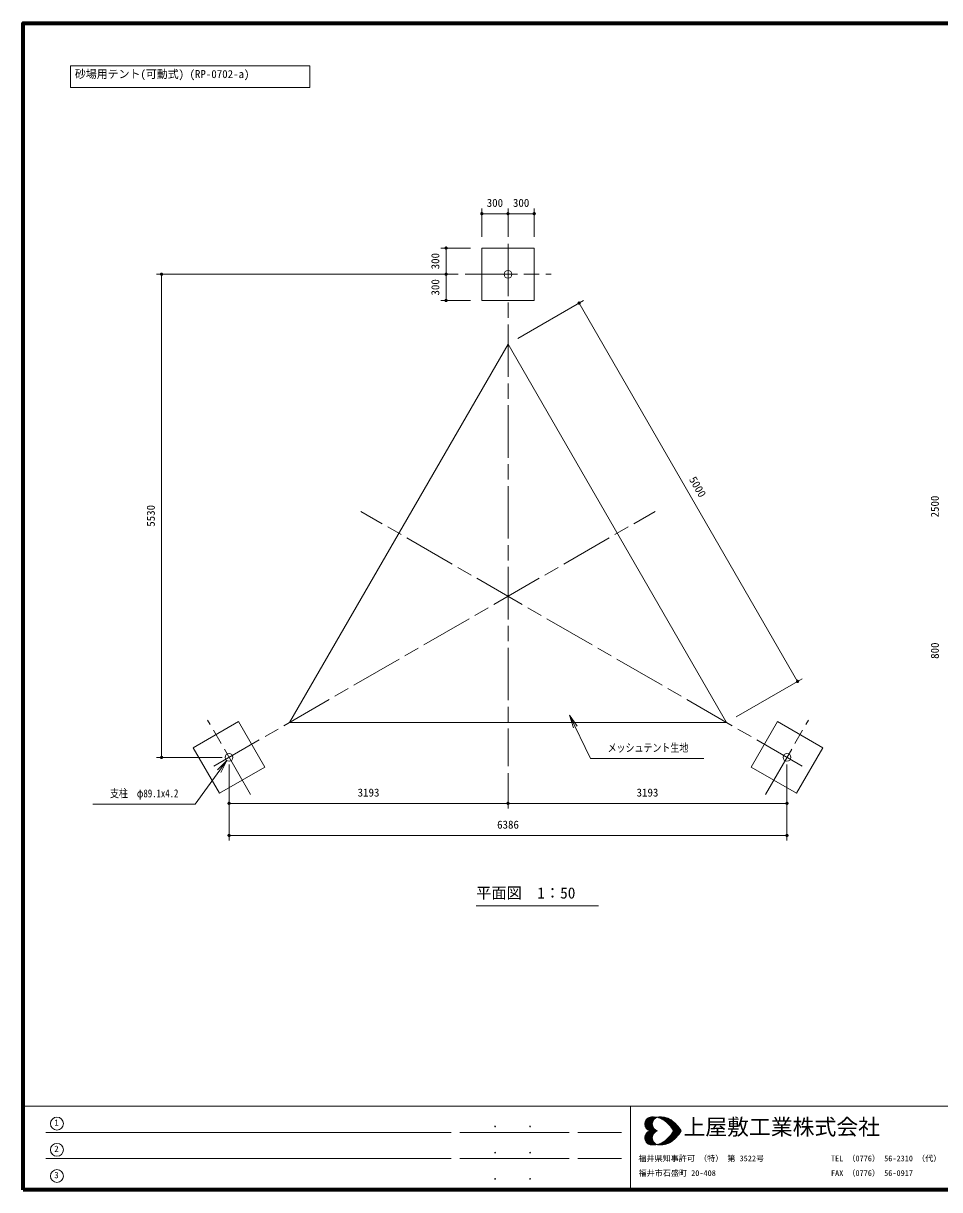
# Model space of a CAD drawing. Units: millimetres at full size, sheet at 1:50, with parts at other scales. Extents: x 750 to 20250, y 750 to 14100.
# Drawn here: x 750 to 11239, y 750 to 14100 of the extents above; entities that cross this region are included whole.
import ezdxf
from ezdxf.enums import TextEntityAlignment as Align

# ---------------------------------------------------------------- set-up
doc = ezdxf.new("R2010")
doc.units = ezdxf.units.MM
doc.header["$LTSCALE"] = 50
doc.linetypes.add('CHAIN', pattern=[18.5, 12, -1.5, 3.5, -1.5])
for name, color, linetype, lineweight in [('D-BMK', 2, 'CHAIN', 13), ('D-STR', 1, 'Continuous', 13), ('D-STR-DIM', 7, 'Continuous', 13), ('D-STR-HTXT', 7, 'Continuous', 13), ('D-STR-TXT', 7, 'Continuous', 13), ('D-TTL', 7, 'Continuous', 70), ('D-TTL-FRAM', 7, 'Continuous', 13), ('D-TTL-TXT', 7, 'Continuous', 13)]:
    doc.layers.add(name, color=color, linetype=linetype, lineweight=lineweight)
doc.styles.add('ＭＳ ゴシック', font='')
doc.styles.get('ＭＳ ゴシック').set_extended_font_data('MS Gothic')

# ---------------------------------------------------------------- blocks, each defined once
blk = doc.blocks.new('filled_dot')
at = {"color": 0, "linetype": 'Continuous', "lineweight": -2, "const_width": 1.25}
blk.add_lwpolyline([(-0.625, 0, 1), (0.625, 0, 1)], format="xyb", close=True, dxfattribs=at)
blk = doc.blocks.new('open_arrow')
at = {"color": 0, "linetype": 'Continuous', "lineweight": -2}
blk.add_lwpolyline([(7.5, 1.25), (0, 0), (7.5, -1.25)], dxfattribs=at)

msp = doc.modelspace()

# ---------------------------------------------------------------- linework, layer by layer
at = {"layer": 'D-BMK'}
for p, q in [((6297.74, 11577.83), (6297.74, 5597.7)), ((5805.66, 11227.83), (6789.83, 11227.83)), ((2931.72, 5597.7), (7980.76, 8512.76)), ((9663.77, 5597.7), (4614.73, 8512.76)), ((3350.96, 5271.54), (2858.88, 6123.86)), ((9244.52, 5271.54), (9736.61, 6123.86))]:
    msp.add_line(p, q, dxfattribs=at)
at = {"layer": 'D-STR'}
for p, q in [((5997.74, 11527.83), (6597.74, 11527.83)), ((5997.74, 10927.83), (5997.74, 11527.83)), ((6597.74, 11527.83), (6597.74, 10927.83)), ((6597.74, 10927.83), (5997.74, 10927.83)), ((6297.74, 10427.83), (3797.74, 6097.7)), ((8797.74, 6097.7), (6297.74, 10427.83)), ((3214.73, 6107.51), (2695.11, 5807.51)), ((3514.73, 5587.89), (3214.73, 6107.51)), ((3797.74, 6097.7), (8797.74, 6097.7)), ((9080.76, 5587.89), (9380.76, 6107.51)), ((9380.76, 6107.51), (9900.37, 5807.51)), ((2695.11, 5807.51), (2995.11, 5287.89)), ((9900.37, 5807.51), (9600.37, 5287.89)), ((2995.11, 5287.89), (3514.73, 5587.89)), ((9600.37, 5287.89), (9080.76, 5587.89))]:
    msp.add_line(p, q, dxfattribs=at)
for centre in [(6297.74, 11227.83), (3104.92, 5697.7), (9490.56, 5697.7)]:
    msp.add_circle(centre, 44.55, dxfattribs=at)
at = {"layer": 'D-STR-DIM'}
for p, q in [((5997.74, 11657.83), (5997.74, 11981.32)), ((5997.74, 11921.32), (6297.74, 11921.32)), ((6297.74, 11657.83), (6297.74, 11981.32)), ((6297.74, 11657.83), (6297.74, 11981.32)), ((6297.74, 11921.32), (6597.74, 11921.32)), ((6597.74, 11657.83), (6597.74, 11981.32)), ((5867.74, 11527.83), (5528.76, 11527.83)), ((5588.76, 11527.83), (5588.76, 11227.83)), ((5725.66, 11227.83), (2272.59, 11227.83)), ((2332.59, 11227.83), (2332.59, 5697.7)), ((5725.66, 11227.83), (5528.76, 11227.83)), ((5725.66, 11227.83), (5528.76, 11227.83)), ((5588.76, 11227.83), (5588.76, 10927.83)), ((5867.74, 10927.83), (5528.76, 10927.83)), ((6410.33, 10492.83), (7163.66, 10927.76)), ((7111.7, 10897.76), (9611.7, 6567.64)), ((8910.33, 6162.7), (9663.66, 6597.64)), ((3024.92, 5697.7), (2272.59, 5697.7)), ((3104.92, 5617.7), (3104.92, 5111.77)), ((3104.92, 5617.7), (3104.92, 4744.97)), ((9490.56, 5617.7), (9490.56, 5111.77)), ((9490.56, 5617.7), (9490.56, 4744.97)), ((6297.74, 5517.7), (6297.74, 5111.77)), ((6297.74, 5517.7), (6297.74, 5111.77)), ((3104.92, 5171.77), (6297.74, 5171.77)), ((6297.74, 5171.77), (9490.56, 5171.77)), ((3104.92, 4804.97), (9490.56, 4804.97))]:
    msp.add_line(p, q, dxfattribs=at)
at = {"layer": 'D-STR-HTXT'}
for points in [[(7003.1, 6180.32), (7243.2, 5684.27), (7393.2, 5684.27), (8537.87, 5684.27)], [(3078.84, 5661.58), (2718.6, 5162.73), (2568.6, 5162.73), (1543.73, 5162.73)]]:
    msp.add_lwpolyline(points, dxfattribs=at)
at = {"layer": 'D-STR-TXT'}
msp.add_line((5931.59, 4000.45), (7331.59, 4000.45), dxfattribs=at)
at = {"layer": 'D-TTL'}
msp.add_lwpolyline([(750, 750), (750, 14100), (20250, 14100), (20250, 750)], close=True, dxfattribs=at)
at = {"layer": 'D-TTL-FRAM'}
for p, q in [((750, 1706.1), (20250, 1706.1)), ((7698.06, 1706.1), (7698.06, 750)), ((5648.06, 1406.1), (1008.51, 1406.1)), ((6998.06, 1406.1), (5748.06, 1406.1)), ((7098.06, 1406.1), (7598.06, 1406.1)), ((5648.06, 1106.1), (1008.51, 1106.1)), ((6998.06, 1106.1), (5748.06, 1106.1)), ((7098.06, 1106.1), (7598.06, 1106.1))]:
    msp.add_line(p, q, dxfattribs=at)
at = {"layer": 'D-TTL-FRAM', "color": 2}
msp.add_lwpolyline([(1290.31, 13614.62), (4028.23, 13614.62), (4028.23, 13365.16), (1290.31, 13365.16)], close=True, dxfattribs=at)
at = {"layer": 'D-TTL-TXT'}
for p, q in [((7863.49, 1501.95), (7943.69, 1582.16)), ((7863.49, 1502.99), (7943.69, 1422.79)), ((7864.53, 1490.49), (7956.19, 1582.16)), ((7864.53, 1514.45), (7931.19, 1581.12)), ((7864.53, 1513.41), (7956.19, 1422.79)), ((7864.53, 1489.45), (7932.23, 1422.79)), ((7866.61, 1481.12), (7967.65, 1582.16)), ((7866.61, 1522.79), (7967.65, 1422.79)), ((7868.69, 1471.75), (7978.07, 1581.12)), ((7868.69, 1474.87), (7917.65, 1424.87)), ((7869.74, 1531.12), (7914.53, 1576.95)), ((7869.74, 1532.16), (7979.11, 1422.79)), ((7872.86, 1464.45), (7989.53, 1580.08)), ((7873.9, 1539.45), (7990.57, 1422.79)), ((7877.03, 1547.78), (7955.15, 1470.7)), ((7877.03, 1456.12), (7957.23, 1536.33)), ((7882.24, 1449.87), (7950.98, 1518.62)), ((7883.28, 1554.03), (7949.94, 1487.37)), ((7887.44, 1443.62), (7948.9, 1505.08)), ((7888.49, 1560.28), (7948.9, 1499.87)), ((7893.69, 1438.41), (7948.9, 1493.62)), ((7894.74, 1565.49), (7948.9, 1511.33)), ((7900.99, 1433.2), (7952.03, 1484.24)), ((7902.03, 1569.66), (7950.98, 1520.7)), ((7908.28, 1429.04), (7954.11, 1474.87)), ((7909.32, 1574.87), (7954.11, 1530.08)), ((7917.65, 1577.99), (7957.23, 1538.41)), ((7927.03, 1581.12), (7961.4, 1545.7)), ((7937.44, 1582.16), (7966.61, 1551.95)), ((7948.9, 1582.16), (7971.82, 1559.24)), ((7960.36, 1582.16), (7978.07, 1564.45)), ((7972.86, 1582.16), (7985.36, 1569.66)), ((7985.36, 1581.12), (7992.65, 1573.83)), ((7995.77, 1574.87), (7998.9, 1579.03)), ((7999.94, 1577.99), (8000.98, 1577.99)), ((8008.27, 1576.95), (8013.48, 1581.12)), ((8009.32, 1581.12), (8014.52, 1574.87)), ((8017.65, 1573.83), (8025.98, 1582.16)), ((8020.77, 1581.12), (8032.23, 1569.66)), ((8027.02, 1571.74), (8038.48, 1582.16)), ((8032.23, 1581.12), (8049.94, 1563.41)), ((8036.4, 1568.62), (8049.94, 1582.16)), ((8043.69, 1582.16), (8073.9, 1550.91)), ((8044.73, 1565.49), (8061.4, 1582.16)), ((8053.07, 1561.33), (8071.81, 1580.08)), ((8055.15, 1581.12), (8214.52, 1422.79)), ((8060.36, 1557.16), (8081.19, 1579.03)), ((8067.65, 1581.12), (8225.98, 1422.79)), ((8068.69, 1554.03), (8091.61, 1576.95)), ((8075.98, 1548.83), (8100.98, 1574.87)), ((8081.19, 1579.03), (8237.44, 1422.79)), ((8082.23, 1544.66), (8110.36, 1571.74)), ((8089.52, 1539.45), (8119.73, 1569.66)), ((8095.77, 1576.95), (8249.94, 1422.79)), ((8095.77, 1534.24), (8128.06, 1565.49)), ((8103.06, 1529.04), (8136.4, 1562.37)), ((8109.31, 1523.83), (8143.69, 1559.24)), ((8112.44, 1571.74), (8261.39, 1422.79)), ((8115.56, 1518.62), (8152.02, 1555.08)), ((8120.77, 1512.37), (8159.31, 1550.91)), ((8127.02, 1507.16), (8166.6, 1545.7)), ((8130.15, 1565.49), (8272.85, 1422.79)), ((8133.27, 1500.91), (8172.85, 1541.54)), ((8138.48, 1494.66), (8180.15, 1536.33)), ((8144.73, 1488.41), (8186.4, 1530.08)), ((8149.94, 1482.16), (8192.65, 1524.87)), ((8153.06, 1554.03), (8267.64, 1440.5)), ((8155.15, 1475.91), (8198.9, 1519.66)), ((8160.35, 1469.66), (8205.14, 1514.45)), ((8165.56, 1463.41), (8211.39, 1508.2)), ((8170.77, 1456.12), (8217.64, 1501.95)), ((8175.98, 1449.87), (8222.85, 1496.74)), ((8180.15, 1442.58), (8228.06, 1490.49)), ((8185.35, 1435.29), (8234.31, 1484.24)), ((8189.52, 1428), (8239.52, 1477.99)), ((8195.77, 1422.79), (8244.73, 1471.75)), ((8200.98, 1518.62), (8229.1, 1489.45)), ((7863.49, 1341.54), (7943.69, 1421.75)), ((7863.49, 1342.58), (7943.69, 1262.38)), ((7864.53, 1331.12), (7956.19, 1421.75)), ((7864.53, 1355.08), (7932.23, 1421.75)), ((7864.53, 1354.04), (7956.19, 1262.38)), ((7866.61, 1321.75), (7967.65, 1421.75)), ((7866.61, 1363.41), (7967.65, 1262.38)), ((7868.69, 1369.66), (7917.65, 1419.66)), ((7868.69, 1372.79), (7978.07, 1263.42)), ((7869.74, 1312.37), (7979.11, 1421.75)), ((7872.86, 1380.08), (7989.53, 1264.46)), ((7873.9, 1305.08), (7990.57, 1421.75)), ((7877.03, 1388.41), (7957.23, 1308.21)), ((7877.03, 1296.75), (7955.15, 1373.83)), ((7882.24, 1394.66), (7950.98, 1325.92)), ((7883.28, 1290.5), (7949.94, 1357.16)), ((7887.44, 1400.91), (7948.9, 1339.46)), ((7888.49, 1284.25), (7948.9, 1344.66)), ((7893.69, 1406.12), (7948.9, 1350.91)), ((7900.99, 1411.33), (7952.03, 1360.29)), ((7908.28, 1415.5), (7954.11, 1369.66)), ((7916.61, 1424.87), (7957.23, 1466.54)), ((7916.61, 1419.66), (7957.23, 1378)), ((7924.94, 1422.79), (7961.4, 1458.2)), ((7924.94, 1421.75), (7961.4, 1386.33)), ((7937.44, 1422.79), (7966.61, 1451.95)), ((7937.44, 1421.75), (7966.61, 1392.58)), ((7948.9, 1422.79), (7971.82, 1445.7)), ((7948.9, 1421.75), (7971.82, 1398.83)), ((7960.36, 1422.79), (7977.03, 1439.45)), ((7960.36, 1421.75), (7977.03, 1405.08)), ((7971.82, 1422.79), (7984.32, 1434.25)), ((7971.82, 1421.75), (7984.32, 1410.29)), ((7984.32, 1422.79), (7991.61, 1430.08)), ((7984.32, 1421.75), (7991.61, 1414.45)), ((7995.77, 1422.79), (7999.94, 1425.91)), ((7995.77, 1421.75), (7999.94, 1418.62)), ((7998.9, 1425.91), (8003.07, 1422.79)), ((7998.9, 1418.62), (8003.07, 1421.75)), ((8007.23, 1422.79), (8008.27, 1422.79)), ((8007.23, 1421.75), (8008.27, 1421.75)), ((8055.15, 1263.42), (8214.52, 1421.75)), ((8067.65, 1263.42), (8225.98, 1421.75)), ((8081.19, 1265.5), (8237.44, 1421.75)), ((8095.77, 1267.58), (8249.94, 1421.75)), ((8112.44, 1272.79), (8261.39, 1421.75)), ((8127.02, 1337.37), (8166.6, 1298.83)), ((8130.15, 1279.04), (8272.85, 1421.75)), ((8133.27, 1343.62), (8172.85, 1303)), ((8138.48, 1349.87), (8180.15, 1308.21)), ((8144.73, 1356.12), (8186.4, 1314.46)), ((8149.94, 1362.37), (8192.65, 1319.67)), ((8153.06, 1290.5), (8267.64, 1404.04)), ((8155.15, 1368.62), (8198.9, 1324.87)), ((8160.35, 1374.87), (8205.14, 1330.08)), ((8165.56, 1381.12), (8211.39, 1336.33)), ((8170.77, 1388.41), (8217.64, 1342.58)), ((8175.98, 1448.83), (8202.02, 1422.79)), ((8175.98, 1395.71), (8202.02, 1421.75)), ((8175.98, 1394.66), (8222.85, 1347.79)), ((8180.15, 1401.96), (8228.06, 1354.04)), ((8185.35, 1409.25), (8234.31, 1360.29)), ((8189.52, 1416.54), (8239.52, 1366.54)), ((8195.77, 1421.75), (8244.73, 1372.79)), ((8200.98, 1325.92), (8229.1, 1355.08)), ((8207.23, 1422.79), (8249.94, 1464.45)), ((8207.23, 1421.75), (8249.94, 1380.08)), ((8219.73, 1422.79), (8255.14, 1458.2)), ((8219.73, 1421.75), (8255.14, 1386.33)), ((8231.19, 1422.79), (8260.35, 1450.91)), ((8231.19, 1421.75), (8260.35, 1393.62)), ((8242.64, 1422.79), (8264.52, 1444.66)), ((8242.64, 1421.75), (8264.52, 1399.87)), ((8254.1, 1422.79), (8269.73, 1437.37)), ((8254.1, 1421.75), (8269.73, 1407.16)), ((8266.6, 1422.79), (8273.89, 1430.08)), ((8266.6, 1421.75), (8273.89, 1414.45)), ((8278.06, 1422.79), (8279.1, 1422.79)), ((8278.06, 1421.75), (8279.1, 1421.75)), ((7864.53, 1330.08), (7931.19, 1263.42)), ((7869.74, 1313.42), (7914.53, 1267.58)), ((7894.74, 1279.04), (7948.9, 1333.21)), ((7902.03, 1274.87), (7950.98, 1323.83)), ((7909.32, 1269.67), (7954.11, 1314.46)), ((7917.65, 1266.54), (7957.23, 1306.12)), ((7927.03, 1263.42), (7961.4, 1298.83)), ((7937.44, 1262.38), (7966.61, 1292.58)), ((7948.9, 1262.38), (7971.82, 1285.29)), ((7960.36, 1262.38), (7978.07, 1280.08)), ((7972.86, 1262.38), (7985.36, 1274.87)), ((7985.36, 1263.42), (7992.65, 1270.71)), ((7995.77, 1269.67), (7998.9, 1265.5)), ((7999.94, 1266.54), (8000.98, 1266.54)), ((8008.27, 1267.58), (8013.48, 1263.42)), ((8009.32, 1263.42), (8014.52, 1269.67)), ((8017.65, 1270.71), (8025.98, 1262.38)), ((8020.77, 1263.42), (8032.23, 1274.87)), ((8027.02, 1272.79), (8038.48, 1262.38)), ((8032.23, 1263.42), (8049.94, 1281.12)), ((8036.4, 1275.92), (8049.94, 1262.38)), ((8043.69, 1262.38), (8073.9, 1293.62)), ((8044.73, 1279.04), (8061.4, 1262.38)), ((8053.07, 1283.21), (8071.81, 1264.46)), ((8060.36, 1287.37), (8081.19, 1265.5)), ((8068.69, 1290.5), (8091.61, 1267.58)), ((8075.98, 1295.71), (8100.98, 1269.67)), ((8082.23, 1299.87), (8110.36, 1272.79)), ((8089.52, 1305.08), (8119.73, 1274.87)), ((8095.77, 1310.29), (8128.06, 1279.04)), ((8103.06, 1315.5), (8136.4, 1282.17)), ((8109.31, 1320.71), (8143.69, 1285.29)), ((8115.56, 1325.92), (8152.02, 1289.46)), ((8120.77, 1332.17), (8159.31, 1293.62))]:
    msp.add_line(p, q, dxfattribs=at)
for centre in [(1134.96, 1506.32), (1134.96, 1206.32), (1134.96, 906.32)]:
    msp.add_circle(centre, 74.03, dxfattribs=at)
for centre, radius, start, end in [((7945.55, 1501.73), 81.97, 105.2024, 254.7976), ((7955.93, 1348.05), 234.95, 58.71735, 97.79751), ((8031.13, 1501.73), 81.97, 105.2024, 254.7976), ((8041.51, 1348.05), 234.95, 58.71735, 97.79751), ((7834.99, 1209.6), 417.26, 30.69974, 54.3922), ((7920.57, 1209.6), 417.26, 30.69974, 54.3922), ((7945.55, 1343.53), 81.97, 105.2024, 254.7976), ((8031.13, 1343.53), 81.97, 105.2024, 254.7976), ((7834.99, 1635.66), 417.26, 305.6078, 329.30026), ((7920.57, 1635.66), 417.26, 305.6078, 329.30026), ((7955.93, 1497.21), 234.95, 262.20249, 301.28265), ((8041.51, 1497.21), 234.95, 262.20249, 301.28265)]:
    msp.add_arc(centre, radius, start, end, dxfattribs=at)

# ---------------------------------------------------------------- block references
at = {"layer": 'D-STR-DIM', "xscale": 15, "yscale": 15}
for p in [(5997.74, 11921.32), (6297.74, 11921.32), (3104.92, 5171.77), (6297.74, 5171.77), (3104.92, 4804.97)]:
    msp.add_blockref('filled_dot', p, dxfattribs=at)
for p, rotation in [((6297.74, 11921.32), 180), ((6597.74, 11921.32), 180), ((5588.76, 11527.83), 270), ((2332.59, 11227.83), 270), ((5588.76, 11227.83), 90), ((5588.76, 11227.83), 270), ((5588.76, 10927.83), 90), ((7111.7, 10897.76), 300), ((9611.7, 6567.64), 120), ((2332.59, 5697.7), 90), ((6297.74, 5171.77), 180), ((9490.56, 5171.77), 180), ((9490.56, 4804.97), 180)]:
    msp.add_blockref('filled_dot', p, dxfattribs=dict(at, rotation=rotation))
at = {"layer": 'D-STR-HTXT', "xscale": 20, "yscale": 20}
for p, rotation in [((7003.1, 6180.32), 295.8), ((3078.84, 5661.58), 234.2)]:
    msp.add_blockref('open_arrow', p, dxfattribs=dict(at, rotation=rotation))

# ---------------------------------------------------------------- texts
at = {"layer": 'D-STR-DIM', "style": 'ＭＳ ゴシック'}
for s, p in [('300', (6147.74, 12090.71)), ('300', (6447.74, 12090.71)), ('3193', (4701.33, 5341.16)), ('3193', (7894.15, 5341.16)), ('6386', (6297.74, 4974.36))]:
    msp.add_text(s, height=91.64, dxfattribs=at).set_placement(p, align=Align.TOP_CENTER)
for s, rotation, p in [('300', 90, (5419.38, 11377.83)), ('300', 90, (5419.38, 11077.83)), ('5000', 300, (8508.39, 8817.4)), ('2500', 90, (11137.31, 8569.43)), ('5530', 90, (2163.2, 8462.76)), ('800', 90, (11137.31, 6919.43))]:
    msp.add_text(s, height=91.64, rotation=rotation, dxfattribs=at).set_placement(p, align=Align.TOP_CENTER)
at = {"layer": 'D-STR-HTXT', "style": 'ＭＳ ゴシック', "width": 0.8}
msp.add_text('メッシュテント生地', height=91.64, dxfattribs=at).set_placement((7437.59, 5853.66), align=Align.TOP_LEFT)
msp.add_text('支柱\u3000φ89.1x4.2', height=91.64, dxfattribs=at).set_placement((2524.21, 5332.12), align=Align.TOP_RIGHT)
at = {"layer": 'D-STR-TXT', "style": 'ＭＳ ゴシック'}
msp.add_text('砂場用テント(可動式) (RP-0702-a)', height=91.64, dxfattribs=at).set_placement((1340.41, 13564.85), align=Align.TOP_LEFT)
msp.add_text('平面図\u30001：50', height=128.3, dxfattribs=at).set_placement((7069.09, 4210.45), align=Align.TOP_RIGHT)
at = {"layer": 'D-TTL-FRAM', "style": 'ＭＳ ゴシック'}
for p in [(6112.49, 1432.1), (6512.49, 1432.1), (6112.49, 1132.1), (6512.49, 1132.1), (6112.49, 832.1), (6512.49, 832.1)]:
    msp.add_text('.', height=110, dxfattribs=at).set_placement(p, align=Align.BOTTOM_LEFT)
at = {"layer": 'D-TTL-TXT', "style": 'ＭＳ ゴシック'}
for s, height, p in [('1', 73.31, (1104.42, 1458.8)), ('上屋敷工業株式会社', 183.3, (8305.66, 1322.05)), ('2', 73.31, (1104.42, 1158.8)), ('福井県知事許可 （特） 第 3522号', 65.98, (7790.73, 1054.95)), ('TEL （0776） 56-2310 （代）', 65.98, (9993.99, 1054.94)), ('3', 73.31, (1104.42, 858.8)), ('福井市石盛町 20-408', 65.98, (7792.56, 887.03)), ('FAX （0776） 56-0917', 65.98, (9993.99, 887.03))]:
    msp.add_text(s, height=height, dxfattribs=at).set_placement(p, align=Align.BOTTOM_LEFT)

doc.saveas('drawing.dxf')
